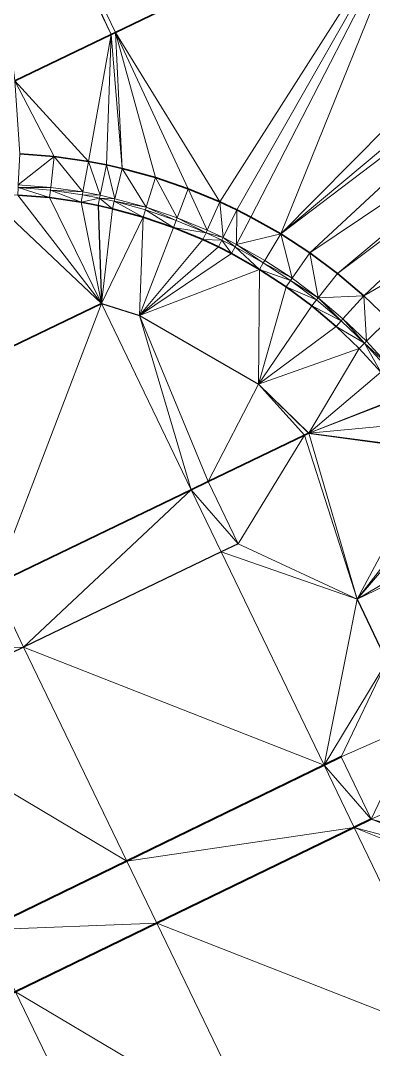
# Model space of a CAD drawing. Header units: metres. Extents: x 246428 to 246884, y 7418966 to 7419490.
# Drawn here: x 246597.16 to 246602.27, y 7419397.02 to 7419411.94 of the extents above; entities that cross this region are included whole.
import ezdxf

# ---------------------------------------------------------------- set-up
doc = ezdxf.new("R2010")
doc.units = ezdxf.units.M
doc.linetypes.add('blank name', pattern=[0])
doc.linetypes.add('HIDDEN', pattern=[9.525, 6.35, -3.175])
doc.layers.add('_12D_UNMAPPED', color=7, linetype='Continuous')
for name, color, linetype, lineweight in [('BATTER', 250, 'HIDDEN', 25), ('DRAINAGE_SWALE', 7, 'CHANNEL_DASHDOT_X4', 40), ('GRADELINES', 250, 'HIDDEN', 25), ('MISC_PATHS', 7, 'Continuous', 35)]:
    doc.layers.add(name, color=color, linetype=linetype, lineweight=lineweight)
for name, color, linetype, lineweight, true_color in [('KERB_BACK', 7, 'Continuous', 35, 0x5fd2ff), ('KERB_LINE', 7, 'Continuous', 18, 0xb9b9b9), ('KERB_LIP', 7, 'Continuous', 35, 0x5fd2ff), ('KERB_TOP', 7, 'Continuous', 18, 0xb9b9b9)]:
    doc.layers.add(name, color=color, linetype=linetype, lineweight=lineweight, true_color=true_color)
doc.styles.get("Standard").update_dxf_attribs({"font": 'romans.shx', "width": 0.65})
doc.linetypes.add('CHANNEL_DASHDOT_X4', pattern='A,6,-1,1,-1,0.004,[">",Standard,S=4,R=0,X=0,Y=-1.7144],0.004,1,-1,6,-1,1,-1', length=20.008)

msp = doc.modelspace()

# ---------------------------------------------------------------- linework, layer by layer
at = {"layer": '_12D_UNMAPPED', "color": 3, "linetype": 'blank name', "lineweight": 0}
for points in [[(246522.217, 7419399.816, 31.478), (246641.933, 7419447.013, 33.763), (246641.933, 7419447.013, 33.763)], [(246596.497, 7419415.833, 32.751), (246596.558, 7419415.863, 32.753), (246598.473, 7419411.734, 32.888)], [(246596.497, 7419415.833, 32.751), (246598.473, 7419411.734, 32.888), (246597.079, 7419411.062, 32.865)], [(246596.558, 7419415.863, 32.753), (246598.535, 7419411.764, 32.889), (246598.535, 7419411.764, 32.889)], [(246596.558, 7419415.863, 32.753), (246598.535, 7419411.764, 32.889), (246598.473, 7419411.734, 32.888)], [(246596.558, 7419415.863, 32.753), (246596.558, 7419415.863, 32.753), (246598.535, 7419411.764, 32.889)], [(246598.535, 7419411.764, 32.889), (246596.558, 7419415.863, 32.753), (246602.977, 7419413.906, 32.963)], [(246600.05, 7419409.307, 33.001), (246598.535, 7419411.764, 32.889), (246602.977, 7419413.906, 32.963)], [(246600.293, 7419409.193, 33.01), (246600.05, 7419409.307, 33.001), (246602.977, 7419413.906, 32.963)], [(246600.293, 7419409.193, 33.01), (246600.293, 7419409.193, 33.01), (246602.977, 7419413.906, 32.963)], [(246600.499, 7419409.088, 33.018), (246600.293, 7419409.193, 33.01), (246602.977, 7419413.906, 32.963)], [(246600.934, 7419408.842, 33.034), (246600.499, 7419409.088, 33.018), (246602.977, 7419413.906, 32.963)], [(246604.547, 7419412.499, 33.059), (246600.934, 7419408.842, 33.034), (246602.977, 7419413.906, 32.963)], [(246604.764, 7419412.049, 33.078), (246600.934, 7419408.842, 33.034), (246604.547, 7419412.499, 33.059)], [(246604.764, 7419412.048, 33.078), (246600.934, 7419408.842, 33.034), (246604.764, 7419412.049, 33.078)], [(246604.869, 7419411.831, 33.087), (246600.934, 7419408.842, 33.034), (246604.764, 7419412.048, 33.078)], [(246598.535, 7419411.764, 32.889), (246598.632, 7419409.792, 32.953), (246598.473, 7419411.734, 32.888)], [(246598.535, 7419411.764, 32.889), (246598.632, 7419409.792, 32.953), (246598.535, 7419411.764, 32.889)], [(246598.632, 7419409.792, 32.953), (246598.535, 7419411.764, 32.889), (246599.115, 7419409.66, 32.969)], [(246599.115, 7419409.66, 32.969), (246598.535, 7419411.764, 32.889), (246599.588, 7419409.498, 32.985)], [(246599.588, 7419409.498, 32.985), (246598.535, 7419411.764, 32.889), (246600.05, 7419409.307, 33.001)], [(246601.353, 7419408.569, 33.05), (246600.934, 7419408.842, 33.034), (246604.869, 7419411.831, 33.087)], [(246605.199, 7419411.148, 33.116), (246601.353, 7419408.569, 33.05), (246604.869, 7419411.831, 33.087)], [(246598.473, 7419411.734, 32.888), (246598.143, 7419409.894, 32.937), (246597.079, 7419411.062, 32.865)], [(246598.407, 7419409.843, 32.945), (246598.143, 7419409.894, 32.937), (246598.473, 7419411.734, 32.888)], [(246598.407, 7419409.843, 32.945), (246598.407, 7419409.843, 32.945), (246598.473, 7419411.734, 32.888)], [(246598.632, 7419409.792, 32.953), (246598.407, 7419409.843, 32.945), (246598.473, 7419411.734, 32.888)], [(246597.648, 7419409.965, 32.921), (246597.15, 7419410.006, 32.905), (246597.079, 7419411.062, 32.865)], [(246598.143, 7419409.894, 32.937), (246597.648, 7419409.965, 32.921), (246597.079, 7419411.062, 32.865)], [(246601.754, 7419408.27, 33.066), (246601.353, 7419408.569, 33.05), (246605.199, 7419411.148, 33.116)], [(246605.304, 7419410.93, 33.126), (246601.754, 7419408.27, 33.066), (246605.199, 7419411.148, 33.116)], [(246605.199, 7419411.148, 33.116), (246601.754, 7419408.27, 33.066), (246605.199, 7419411.148, 33.116)], [(246602.135, 7419407.947, 33.082), (246601.754, 7419408.27, 33.066), (246605.304, 7419410.93, 33.126)], [(246602.135, 7419407.947, 33.082), (246602.135, 7419407.947, 33.082), (246605.304, 7419410.93, 33.126)], [(246605.738, 7419410.03, 33.164), (246602.135, 7419407.947, 33.082), (246605.304, 7419410.93, 33.126)], [(246597.15, 7419410.006, 32.905), (246597.648, 7419409.965, 32.921), (246597.127, 7419409.556, 32.919)], [(246597.127, 7419409.556, 32.919), (246597.648, 7419409.965, 32.921), (246597.598, 7419409.518, 32.935)], [(246597.598, 7419409.518, 32.935), (246597.648, 7419409.965, 32.921), (246598.065, 7419409.451, 32.951)], [(246597.648, 7419409.965, 32.921), (246598.143, 7419409.894, 32.937), (246598.065, 7419409.451, 32.951)], [(246602.496, 7419407.601, 33.098), (246602.135, 7419407.947, 33.082), (246605.738, 7419410.03, 33.164)], [(246598.065, 7419409.451, 32.951), (246598.143, 7419409.894, 32.937), (246598.314, 7419409.403, 32.959)], [(246598.143, 7419409.894, 32.937), (246598.407, 7419409.843, 32.945), (246598.314, 7419409.403, 32.959)], [(246598.407, 7419409.843, 32.945), (246598.407, 7419409.843, 32.945), (246598.314, 7419409.403, 32.959)], [(246598.314, 7419409.403, 32.959), (246598.407, 7419409.843, 32.945), (246598.314, 7419409.403, 32.959)], [(246598.314, 7419409.403, 32.959), (246598.407, 7419409.843, 32.945), (246598.527, 7419409.354, 32.967)], [(246598.407, 7419409.843, 32.945), (246598.632, 7419409.792, 32.953), (246598.527, 7419409.354, 32.967)], [(246598.527, 7419409.354, 32.967), (246598.632, 7419409.792, 32.953), (246598.982, 7419409.23, 32.983)], [(246598.632, 7419409.792, 32.953), (246599.115, 7419409.66, 32.969), (246598.982, 7419409.23, 32.983)], [(246598.982, 7419409.23, 32.983), (246599.115, 7419409.66, 32.969), (246599.429, 7419409.077, 32.999)], [(246599.115, 7419409.66, 32.969), (246599.588, 7419409.498, 32.985), (246599.429, 7419409.077, 32.999)], [(246597.12, 7419409.406, 33.069), (246597.125, 7419409.516, 33.069), (246597.581, 7419409.369, 33.085)], [(246597.127, 7419409.556, 32.919), (246597.598, 7419409.518, 32.935), (246597.125, 7419409.516, 33.069)], [(246597.125, 7419409.516, 33.069), (246597.598, 7419409.518, 32.935), (246597.593, 7419409.478, 33.085)], [(246597.125, 7419409.516, 33.069), (246597.593, 7419409.478, 33.085), (246597.581, 7419409.369, 33.085)], [(246597.598, 7419409.518, 32.935), (246598.065, 7419409.451, 32.951), (246597.593, 7419409.478, 33.085)], [(246598.331, 7419407.836, 33.053), (246595.468, 7419406.455, 33.005), (246596.657, 7419409.415, 33.052)], [(246598.331, 7419407.836, 33.053), (246596.657, 7419409.415, 33.052), (246597.12, 7419409.406, 33.069)], [(246598.331, 7419407.836, 33.053), (246597.12, 7419409.406, 33.069), (246597.581, 7419409.369, 33.085)], [(246597.581, 7419409.369, 33.085), (246597.593, 7419409.478, 33.085), (246598.039, 7419409.303, 33.101)], [(246598.331, 7419407.836, 33.053), (246598.331, 7419407.836, 33.053), (246597.581, 7419409.369, 33.085)], [(246598.331, 7419407.836, 33.053), (246597.581, 7419409.369, 33.085), (246598.039, 7419409.303, 33.101)], [(246597.593, 7419409.478, 33.085), (246598.065, 7419409.451, 32.951), (246598.058, 7419409.411, 33.101)], [(246597.593, 7419409.478, 33.085), (246598.058, 7419409.411, 33.101), (246598.039, 7419409.303, 33.101)], [(246598.058, 7419409.411, 33.101), (246598.306, 7419409.363, 33.109), (246598.039, 7419409.303, 33.101)], [(246598.039, 7419409.303, 33.101), (246598.306, 7419409.363, 33.109), (246598.283, 7419409.256, 33.109)], [(246598.065, 7419409.451, 32.951), (246598.314, 7419409.403, 32.959), (246598.058, 7419409.411, 33.101)], [(246598.058, 7419409.411, 33.101), (246598.314, 7419409.403, 32.959), (246598.306, 7419409.363, 33.109)], [(246598.306, 7419409.363, 33.109), (246598.306, 7419409.363, 33.109), (246598.283, 7419409.256, 33.109)], [(246598.283, 7419409.256, 33.109), (246598.306, 7419409.363, 33.109), (246598.283, 7419409.256, 33.109)], [(246598.283, 7419409.256, 33.109), (246598.306, 7419409.363, 33.109), (246598.492, 7419409.209, 33.1)], [(246598.306, 7419409.363, 33.109), (246598.314, 7419409.403, 32.959), (246598.306, 7419409.363, 33.109)], [(246598.314, 7419409.403, 32.959), (246598.314, 7419409.403, 32.959), (246598.306, 7419409.363, 33.109)], [(246598.314, 7419409.403, 32.959), (246598.527, 7419409.354, 32.967), (246598.306, 7419409.363, 33.109)], [(246598.306, 7419409.363, 33.109), (246598.527, 7419409.354, 32.967), (246598.518, 7419409.316, 33.1)], [(246598.306, 7419409.363, 33.109), (246598.518, 7419409.316, 33.1), (246598.492, 7419409.209, 33.1)], [(246599.429, 7419409.077, 32.999), (246599.588, 7419409.498, 32.985), (246599.865, 7419408.897, 33.015)], [(246599.588, 7419409.498, 32.985), (246600.05, 7419409.307, 33.001), (246599.865, 7419408.897, 33.015)], [(246598.331, 7419407.836, 33.053), (246598.039, 7419409.303, 33.101), (246598.283, 7419409.253, 33.109)], [(246598.039, 7419409.303, 33.101), (246598.283, 7419409.256, 33.109), (246598.283, 7419409.253, 33.109)], [(246598.283, 7419409.256, 33.109), (246598.283, 7419409.256, 33.109), (246598.283, 7419409.253, 33.109)], [(246598.283, 7419409.256, 33.109), (246598.492, 7419409.209, 33.1), (246598.283, 7419409.253, 33.109)], [(246598.492, 7419409.209, 33.1), (246598.331, 7419407.836, 33.053), (246598.283, 7419409.253, 33.109)], [(246598.492, 7419409.209, 33.1), (246598.518, 7419409.316, 33.1), (246598.938, 7419409.086, 33.078)], [(246598.518, 7419409.316, 33.1), (246598.527, 7419409.354, 32.967), (246598.982, 7419409.23, 32.983)], [(246598.518, 7419409.316, 33.1), (246598.982, 7419409.23, 32.983), (246598.971, 7419409.192, 33.078)], [(246598.518, 7419409.316, 33.1), (246598.971, 7419409.192, 33.078), (246598.938, 7419409.086, 33.078)], [(246598.971, 7419409.192, 33.078), (246598.982, 7419409.23, 32.983), (246599.415, 7419409.04, 33.057)], [(246598.982, 7419409.23, 32.983), (246599.429, 7419409.077, 32.999), (246599.415, 7419409.04, 33.057)], [(246599.865, 7419408.897, 33.015), (246600.05, 7419409.307, 33.001), (246600.095, 7419408.789, 33.024)], [(246600.05, 7419409.307, 33.001), (246600.293, 7419409.193, 33.01), (246600.095, 7419408.789, 33.024)], [(246598.331, 7419407.836, 33.053), (246598.492, 7419409.209, 33.1), (246598.938, 7419409.086, 33.078)], [(246598.883, 7419407.659, 33.048), (246598.331, 7419407.836, 33.053), (246598.938, 7419409.086, 33.078)], [(246598.883, 7419407.659, 33.048), (246598.938, 7419409.086, 33.078), (246599.376, 7419408.937, 33.057)], [(246598.938, 7419409.086, 33.078), (246598.971, 7419409.192, 33.078), (246599.376, 7419408.937, 33.057)], [(246598.971, 7419409.192, 33.078), (246599.415, 7419409.04, 33.057), (246599.376, 7419408.937, 33.057)], [(246599.415, 7419409.04, 33.057), (246599.429, 7419409.077, 32.999), (246599.849, 7419408.86, 33.036)], [(246599.429, 7419409.077, 32.999), (246599.865, 7419408.897, 33.015), (246599.849, 7419408.86, 33.036)], [(246600.293, 7419409.193, 33.01), (246600.293, 7419409.193, 33.01), (246600.095, 7419408.789, 33.024)], [(246600.095, 7419408.789, 33.024), (246600.293, 7419409.193, 33.01), (246600.095, 7419408.789, 33.024)], [(246600.095, 7419408.789, 33.024), (246600.293, 7419409.193, 33.01), (246600.289, 7419408.69, 33.032)], [(246600.293, 7419409.193, 33.01), (246600.499, 7419409.088, 33.018), (246600.289, 7419408.69, 33.032)], [(246600.499, 7419409.088, 33.018), (246600.934, 7419408.842, 33.034), (246600.289, 7419408.69, 33.032)], [(246598.883, 7419407.659, 33.048), (246599.376, 7419408.937, 33.057), (246599.804, 7419408.76, 33.036)], [(246599.415, 7419409.04, 33.057), (246599.849, 7419408.86, 33.036), (246599.376, 7419408.937, 33.057)], [(246599.376, 7419408.937, 33.057), (246599.849, 7419408.86, 33.036), (246599.804, 7419408.76, 33.036)], [(246599.849, 7419408.86, 33.036), (246600.077, 7419408.753, 33.024), (246599.804, 7419408.76, 33.036)], [(246599.865, 7419408.897, 33.015), (246600.095, 7419408.789, 33.024), (246599.849, 7419408.86, 33.036)], [(246599.849, 7419408.86, 33.036), (246600.095, 7419408.789, 33.024), (246600.077, 7419408.753, 33.024)], [(246600.077, 7419408.753, 33.024), (246600.095, 7419408.789, 33.024), (246600.271, 7419408.655, 33.032)], [(246600.095, 7419408.789, 33.024), (246600.095, 7419408.789, 33.024), (246600.077, 7419408.753, 33.024)], [(246600.077, 7419408.753, 33.024), (246600.095, 7419408.789, 33.024), (246600.077, 7419408.753, 33.024)], [(246600.095, 7419408.789, 33.024), (246600.289, 7419408.69, 33.032), (246600.271, 7419408.655, 33.032)], [(246600.289, 7419408.69, 33.032), (246600.934, 7419408.842, 33.034), (246600.7, 7419408.457, 33.048)], [(246600.7, 7419408.457, 33.048), (246600.934, 7419408.842, 33.034), (246601.095, 7419408.2, 33.064)], [(246600.934, 7419408.842, 33.034), (246601.353, 7419408.569, 33.05), (246601.095, 7419408.2, 33.064)], [(246598.883, 7419407.659, 33.048), (246599.804, 7419408.76, 33.036), (246600.028, 7419408.655, 33.024)], [(246598.883, 7419407.659, 33.048), (246600.028, 7419408.655, 33.024), (246600.029, 7419408.654, 33.024)], [(246598.883, 7419407.659, 33.048), (246600.029, 7419408.654, 33.024), (246600.22, 7419408.557, 33.032)], [(246599.804, 7419408.76, 33.036), (246600.077, 7419408.753, 33.024), (246600.028, 7419408.655, 33.024)], [(246600.028, 7419408.655, 33.024), (246600.077, 7419408.753, 33.024), (246600.029, 7419408.654, 33.024)], [(246600.077, 7419408.753, 33.024), (246600.077, 7419408.753, 33.024), (246600.028, 7419408.655, 33.024)], [(246600.029, 7419408.654, 33.024), (246600.077, 7419408.753, 33.024), (246600.22, 7419408.557, 33.032)], [(246600.077, 7419408.753, 33.024), (246600.271, 7419408.655, 33.032), (246600.22, 7419408.557, 33.032)], [(246600.22, 7419408.557, 33.032), (246600.271, 7419408.655, 33.032), (246600.622, 7419408.329, 33.048)], [(246600.271, 7419408.655, 33.032), (246600.289, 7419408.69, 33.032), (246600.679, 7419408.423, 33.048)], [(246600.271, 7419408.655, 33.032), (246600.679, 7419408.423, 33.048), (246600.622, 7419408.329, 33.048)], [(246600.289, 7419408.69, 33.032), (246600.7, 7419408.457, 33.048), (246600.679, 7419408.423, 33.048)], [(246598.883, 7419407.659, 33.048), (246600.22, 7419408.557, 33.032), (246600.622, 7419408.329, 33.048)], [(246601.095, 7419408.2, 33.064), (246601.353, 7419408.569, 33.05), (246601.474, 7419407.918, 33.08)], [(246601.353, 7419408.569, 33.05), (246601.754, 7419408.27, 33.066), (246601.474, 7419407.918, 33.08)], [(246600.607, 7419406.664, 33.03), (246598.883, 7419407.659, 33.048), (246600.622, 7419408.329, 33.048)], [(246600.607, 7419406.664, 33.03), (246600.622, 7419408.329, 33.048), (246601.01, 7419408.076, 33.064)], [(246600.679, 7419408.423, 33.048), (246601.072, 7419408.167, 33.064), (246600.622, 7419408.329, 33.048)], [(246600.622, 7419408.329, 33.048), (246601.072, 7419408.167, 33.064), (246601.01, 7419408.076, 33.064)], [(246600.7, 7419408.457, 33.048), (246601.095, 7419408.2, 33.064), (246600.679, 7419408.423, 33.048)], [(246600.679, 7419408.423, 33.048), (246601.095, 7419408.2, 33.064), (246601.072, 7419408.167, 33.064)], [(246601.095, 7419408.2, 33.064), (246601.474, 7419407.918, 33.08), (246601.072, 7419408.167, 33.064)], [(246601.754, 7419408.27, 33.066), (246602.135, 7419407.947, 33.082), (246601.474, 7419407.918, 33.08)], [(246601.381, 7419407.8, 33.08), (246600.607, 7419406.664, 33.03), (246601.01, 7419408.076, 33.064)], [(246601.072, 7419408.167, 33.064), (246601.449, 7419407.886, 33.08), (246601.01, 7419408.076, 33.064)], [(246601.449, 7419407.886, 33.08), (246601.381, 7419407.8, 33.08), (246601.01, 7419408.076, 33.064)], [(246601.072, 7419408.167, 33.064), (246601.474, 7419407.918, 33.08), (246601.449, 7419407.886, 33.08)], [(246601.807, 7419407.583, 33.096), (246601.381, 7419407.8, 33.08), (246601.449, 7419407.886, 33.08)], [(246601.474, 7419407.918, 33.08), (246601.807, 7419407.583, 33.096), (246601.449, 7419407.886, 33.08)], [(246602.135, 7419407.947, 33.082), (246601.834, 7419407.613, 33.096), (246601.474, 7419407.918, 33.08)], [(246601.834, 7419407.613, 33.096), (246601.807, 7419407.583, 33.096), (246601.474, 7419407.918, 33.08)], [(246602.175, 7419407.286, 33.103), (246601.834, 7419407.613, 33.096), (246602.135, 7419407.947, 33.082)], [(246601.834, 7419407.613, 33.096), (246601.834, 7419407.613, 33.096), (246602.135, 7419407.947, 33.082)], [(246601.834, 7419407.613, 33.096), (246602.135, 7419407.947, 33.082), (246602.135, 7419407.947, 33.082)], [(246602.496, 7419407.601, 33.098), (246602.175, 7419407.286, 33.103), (246602.135, 7419407.947, 33.082)], [(246598.331, 7419407.836, 33.053), (246596.771, 7419403.753, 32.945), (246595.468, 7419406.455, 33.005)], [(246596.771, 7419403.753, 32.945), (246598.331, 7419407.836, 33.053), (246599.634, 7419405.134, 32.993)], [(246598.331, 7419407.836, 33.053), (246598.331, 7419407.836, 33.053), (246598.331, 7419407.836, 33.053)], [(246598.331, 7419407.836, 33.053), (246598.331, 7419407.836, 33.053), (246598.883, 7419407.659, 33.048)], [(246599.634, 7419405.134, 32.993), (246598.331, 7419407.836, 33.053), (246598.883, 7419407.659, 33.048)], [(246598.331, 7419407.836, 33.053), (246598.331, 7419407.836, 33.053), (246598.883, 7419407.659, 33.048)], [(246601.381, 7419407.8, 33.08), (246601.734, 7419407.501, 33.096), (246600.607, 7419406.664, 33.03)], [(246601.381, 7419407.8, 33.08), (246601.807, 7419407.583, 33.096), (246601.734, 7419407.501, 33.096)], [(246599.881, 7419405.253, 32.997), (246599.634, 7419405.134, 32.993), (246598.883, 7419407.659, 33.048)], [(246599.634, 7419405.134, 32.993), (246599.634, 7419405.134, 32.993), (246598.883, 7419407.659, 33.048)], [(246599.881, 7419405.253, 32.997), (246599.881, 7419405.253, 32.997), (246598.883, 7419407.659, 33.048)], [(246599.881, 7419405.253, 32.997), (246598.883, 7419407.659, 33.048), (246600.607, 7419406.664, 33.03)], [(246601.807, 7419407.583, 33.096), (246601.807, 7419407.583, 33.096), (246601.734, 7419407.501, 33.096)], [(246601.734, 7419407.501, 33.096), (246601.807, 7419407.583, 33.096), (246601.734, 7419407.501, 33.096)], [(246601.807, 7419407.583, 33.096), (246602.146, 7419407.258, 33.103), (246601.734, 7419407.501, 33.096)], [(246601.807, 7419407.583, 33.096), (246601.834, 7419407.613, 33.096), (246602.146, 7419407.258, 33.103)], [(246601.807, 7419407.583, 33.096), (246601.834, 7419407.613, 33.096), (246601.807, 7419407.583, 33.096)], [(246601.834, 7419407.613, 33.096), (246601.834, 7419407.613, 33.096), (246601.807, 7419407.583, 33.096)], [(246601.834, 7419407.613, 33.096), (246602.175, 7419407.286, 33.103), (246602.146, 7419407.258, 33.103)], [(246602.175, 7419407.286, 33.103), (246602.496, 7419407.601, 33.098), (246602.495, 7419406.939, 33.109)], [(246601.734, 7419407.501, 33.096), (246602.068, 7419407.181, 33.103), (246600.607, 7419406.664, 33.03)], [(246601.734, 7419407.501, 33.096), (246601.734, 7419407.501, 33.096), (246600.607, 7419406.664, 33.03)], [(246601.734, 7419407.501, 33.096), (246602.146, 7419407.258, 33.103), (246602.068, 7419407.181, 33.103)], [(246602.175, 7419407.286, 33.103), (246602.495, 7419406.939, 33.109), (246602.146, 7419407.258, 33.103)], [(246600.607, 7419406.664, 33.03), (246602.068, 7419407.181, 33.103), (246601.337, 7419405.955, 33.021)], [(246602.068, 7419407.181, 33.103), (246602.381, 7419406.841, 33.109), (246601.337, 7419405.955, 33.021)], [(246601.337, 7419405.955, 33.021), (246602.068, 7419407.181, 33.103), (246601.337, 7419405.955, 33.021)], [(246602.068, 7419407.181, 33.103), (246602.146, 7419407.258, 33.103), (246602.381, 7419406.841, 33.109)], [(246602.146, 7419407.258, 33.103), (246602.495, 7419406.939, 33.109), (246602.465, 7419406.913, 33.109)], [(246602.146, 7419407.258, 33.103), (246602.465, 7419406.913, 33.109), (246602.381, 7419406.841, 33.109)], [(246602.381, 7419406.841, 33.109), (246602.673, 7419406.482, 33.115), (246601.337, 7419405.955, 33.021)], [(246601.275, 7419405.925, 33.02), (246599.881, 7419405.253, 32.997), (246600.607, 7419406.664, 33.03)], [(246601.336, 7419405.955, 33.022), (246600.607, 7419406.664, 33.03), (246601.337, 7419405.955, 33.021)], [(246601.336, 7419405.955, 33.022), (246601.275, 7419405.925, 33.02), (246600.607, 7419406.664, 33.03)], [(246602.673, 7419406.482, 33.115), (246602.681, 7419406.471, 33.116), (246601.337, 7419405.955, 33.021)], [(246602.681, 7419406.471, 33.116), (246602.682, 7419406.471, 33.116), (246601.337, 7419405.955, 33.021)], [(246602.682, 7419406.471, 33.116), (246602.942, 7419406.106, 33.194), (246601.337, 7419405.955, 33.021)], [(246602.942, 7419406.106, 33.194), (246602.942, 7419406.105, 33.194), (246601.337, 7419405.955, 33.021)], [(246602.942, 7419406.105, 33.194), (246603.187, 7419405.713, 33.286), (246601.337, 7419405.955, 33.021)], [(246601.275, 7419405.925, 33.02), (246601.336, 7419405.955, 33.022), (246601.337, 7419405.955, 33.021)], [(246602.037, 7419403.545, 33.315), (246601.275, 7419405.925, 33.02), (246601.337, 7419405.955, 33.021)], [(246601.336, 7419405.955, 33.022), (246601.337, 7419405.955, 33.021), (246601.337, 7419405.955, 33.021)], [(246602.037, 7419403.545, 33.315), (246601.337, 7419405.955, 33.021), (246603.194, 7419405.701, 33.288)], [(246601.337, 7419405.955, 33.021), (246603.187, 7419405.713, 33.286), (246603.194, 7419405.701, 33.288)], [(246599.881, 7419405.253, 32.997), (246601.275, 7419405.925, 33.02), (246600.315, 7419404.352, 32.987)], [(246601.275, 7419405.925, 33.02), (246602.037, 7419403.545, 33.315), (246600.315, 7419404.352, 32.987)], [(246603.407, 7419405.306, 33.304), (246602.037, 7419403.545, 33.315), (246603.194, 7419405.701, 33.288)], [(246599.634, 7419405.134, 32.993), (246599.881, 7419405.253, 32.997), (246600.315, 7419404.352, 32.987)], [(246599.881, 7419405.253, 32.997), (246599.881, 7419405.253, 32.997), (246600.315, 7419404.352, 32.987)], [(246603.407, 7419405.306, 33.304), (246603.459, 7419405.202, 33.308), (246602.037, 7419403.545, 33.315)], [(246603.459, 7419405.202, 33.308), (246603.763, 7419404.571, 33.331), (246602.037, 7419403.545, 33.315)], [(246597.205, 7419402.852, 32.935), (246596.771, 7419403.753, 32.945), (246599.634, 7419405.134, 32.993)], [(246597.205, 7419402.852, 32.935), (246599.634, 7419405.134, 32.993), (246600.069, 7419404.233, 32.983)], [(246599.634, 7419405.134, 32.993), (246600.315, 7419404.352, 32.987), (246600.069, 7419404.233, 32.983)], [(246599.634, 7419405.134, 32.993), (246599.634, 7419405.134, 32.993), (246600.069, 7419404.233, 32.983)], [(246599.634, 7419405.134, 32.993), (246600.069, 7419404.233, 32.983), (246600.069, 7419404.233, 32.983)], [(246603.763, 7419404.571, 33.331), (246603.838, 7419404.414, 33.335), (246602.037, 7419403.545, 33.315)], [(246600.315, 7419404.352, 32.987), (246602.037, 7419403.545, 33.315), (246600.069, 7419404.233, 32.983)], [(246603.838, 7419404.414, 33.335), (246603.838, 7419404.414, 33.335), (246602.037, 7419403.545, 33.315)], [(246602.037, 7419403.545, 33.315), (246603.838, 7419404.414, 33.335), (246602.471, 7419402.645, 33.338)], [(246597.205, 7419402.852, 32.935), (246600.069, 7419404.233, 32.983), (246601.56, 7419401.14, 32.125)], [(246600.069, 7419404.233, 32.983), (246602.037, 7419403.545, 33.315), (246600.069, 7419404.233, 32.983)], [(246600.069, 7419404.233, 32.983), (246602.037, 7419403.545, 33.315), (246601.56, 7419401.14, 32.125)], [(246594.719, 7419402.764, 32.911), (246596.771, 7419403.753, 32.945), (246597.205, 7419402.852, 32.935)], [(246602.037, 7419403.545, 33.315), (246601.561, 7419401.14, 32.125), (246601.56, 7419401.14, 32.125)], [(246602.037, 7419403.545, 33.315), (246602.471, 7419402.645, 33.338), (246601.561, 7419401.14, 32.125)], [(246594.719, 7419402.764, 32.911), (246597.205, 7419402.852, 32.935), (246595.154, 7419401.863, 32.901)], [(246595.154, 7419401.863, 32.901), (246597.205, 7419402.852, 32.935), (246598.701, 7419399.751, 32.075)], [(246598.701, 7419399.751, 32.075), (246597.205, 7419402.852, 32.935), (246601.56, 7419401.14, 32.125)], [(246602.471, 7419402.645, 33.338), (246601.807, 7419401.259, 32.129), (246601.561, 7419401.14, 32.125)], [(246602.471, 7419402.645, 33.338), (246602.906, 7419401.744, 33.362), (246601.807, 7419401.259, 32.129)], [(246595.154, 7419401.863, 32.901), (246598.701, 7419399.751, 32.075), (246596.652, 7419398.755, 32.039)], [(246601.807, 7419401.259, 32.129), (246602.906, 7419401.744, 33.362), (246602.241, 7419400.359, 32.149)], [(246602.906, 7419401.744, 33.362), (246603.34, 7419400.843, 33.386), (246602.241, 7419400.359, 32.149)], [(246601.561, 7419401.14, 32.125), (246601.807, 7419401.259, 32.129), (246602.241, 7419400.359, 32.149)], [(246598.701, 7419399.751, 32.075), (246601.56, 7419401.14, 32.125), (246601.995, 7419400.239, 32.145)], [(246601.56, 7419401.14, 32.125), (246601.561, 7419401.14, 32.125), (246601.995, 7419400.239, 32.145)], [(246601.56, 7419401.14, 32.125), (246601.995, 7419400.239, 32.145), (246601.995, 7419400.239, 32.145)], [(246601.561, 7419401.14, 32.125), (246602.241, 7419400.359, 32.149), (246601.995, 7419400.239, 32.145)], [(246603.34, 7419400.843, 33.386), (246603.774, 7419399.943, 33.409), (246602.241, 7419400.359, 32.149)], [(246602.241, 7419400.359, 32.149), (246603.873, 7419399.737, 33.416), (246601.995, 7419400.239, 32.145)], [(246603.872, 7419399.74, 33.414), (246603.872, 7419399.74, 33.416), (246602.241, 7419400.359, 32.149)], [(246603.872, 7419399.74, 33.416), (246603.872, 7419399.739, 33.416), (246602.241, 7419400.359, 32.149)], [(246603.872, 7419399.74, 33.414), (246603.872, 7419399.74, 33.414), (246602.241, 7419400.359, 32.149)], [(246603.774, 7419399.943, 33.409), (246603.872, 7419399.74, 33.414), (246602.241, 7419400.359, 32.149)], [(246603.872, 7419399.739, 33.416), (246603.873, 7419399.737, 33.416), (246602.241, 7419400.359, 32.149)], [(246598.701, 7419399.751, 32.075), (246601.995, 7419400.239, 32.145), (246599.136, 7419398.85, 32.095)], [(246599.136, 7419398.85, 32.095), (246601.995, 7419400.239, 32.145), (246603.487, 7419397.145, 33.003)], [(246601.995, 7419400.239, 32.145), (246604.024, 7419399.425, 33.421), (246601.995, 7419400.239, 32.145)], [(246603.873, 7419399.737, 33.416), (246604.024, 7419399.425, 33.421), (246601.995, 7419400.239, 32.145)], [(246601.995, 7419400.239, 32.145), (246604.024, 7419399.425, 33.421), (246603.487, 7419397.145, 33.003)], [(246596.652, 7419398.755, 32.039), (246598.701, 7419399.751, 32.075), (246599.136, 7419398.85, 32.095)], [(246597.087, 7419397.855, 32.059), (246596.652, 7419398.755, 32.039), (246599.136, 7419398.85, 32.095)], [(246597.087, 7419397.855, 32.059), (246599.136, 7419398.85, 32.095), (246600.631, 7419395.748, 32.955)], [(246599.136, 7419398.85, 32.095), (246603.487, 7419397.145, 33.003), (246600.631, 7419395.748, 32.955)], [(246594.638, 7419396.665, 32.016), (246597.087, 7419397.855, 32.059), (246598.585, 7419394.747, 32.921)], [(246597.087, 7419397.855, 32.059), (246597.087, 7419397.855, 32.059), (246598.585, 7419394.747, 32.921)], [(246597.087, 7419397.855, 32.059), (246598.585, 7419394.747, 32.921), (246598.585, 7419394.747, 32.921)], [(246598.585, 7419394.747, 32.921), (246597.087, 7419397.855, 32.059), (246600.631, 7419395.748, 32.955)], [(246603.487, 7419397.145, 33.003), (246601.823, 7419393.757, 33.105), (246600.631, 7419395.748, 32.955)], [(246602.299, 7419393.638, 33.107), (246601.823, 7419393.757, 33.105), (246603.487, 7419397.145, 33.003)]]:
    msp.add_3dface(points, dxfattribs=at)
at = {"layer": 'BATTER'}
for points in [[(246600.315, 7419404.352, 32.987), (246600.069, 7419404.233, 32.983), (246600.069, 7419404.233, 32.983), (246597.205, 7419402.852, 32.935), (246595.154, 7419401.863, 32.901), (246595.154, 7419401.863, 32.901), (246592.702, 7419400.68, 32.86), (246588.386, 7419398.599, 32.789), (246588.386, 7419398.599, 32.789), (246588.198, 7419398.508, 32.785), (246583.694, 7419396.337, 32.71), (246579.191, 7419394.165, 32.635), (246574.687, 7419391.993, 32.56), (246570.183, 7419389.821, 32.485), (246565.68, 7419387.649, 32.41), (246561.176, 7419385.477, 32.335), (246559.78, 7419384.804, 32.312), (246559.78, 7419384.804, 32.312), (246559.259, 7419384.552, 32.304), (246559.259, 7419384.552, 32.304), (246556.86, 7419383.396, 32.264), (246556.86, 7419383.396, 32.264)], [(246602.037, 7419403.545, 33.315), (246602.471, 7419402.645, 33.338), (246602.906, 7419401.744, 33.362), (246603.34, 7419400.843, 33.386), (246603.774, 7419399.943, 33.409), (246603.872, 7419399.74, 33.414), (246603.872, 7419399.74, 33.414)]]:
    msp.add_polyline3d(points, dxfattribs=at)
at = {"layer": 'DRAINAGE_SWALE'}
for points in [[(246601.807, 7419401.259, 32.129), (246601.561, 7419401.14, 32.125), (246601.56, 7419401.14, 32.125), (246598.701, 7419399.751, 32.075), (246596.652, 7419398.755, 32.039), (246596.652, 7419398.755, 32.039), (246594.204, 7419397.566, 31.996), (246589.894, 7419395.472, 31.921), (246589.894, 7419395.472, 31.921), (246589.706, 7419395.381, 31.917), (246585.209, 7419393.196, 31.839), (246580.711, 7419391.012, 31.76), (246576.214, 7419388.827, 31.682), (246571.716, 7419386.642, 31.603), (246567.219, 7419384.457, 31.525), (246562.722, 7419382.273, 31.446), (246561.327, 7419381.595, 31.422), (246561.327, 7419381.595, 31.422), (246560.807, 7419381.342, 31.413), (246560.807, 7419381.342, 31.413), (246558.412, 7419380.179, 31.371), (246558.412, 7419380.179, 31.371)], [(246602.241, 7419400.359, 32.149), (246601.995, 7419400.239, 32.145), (246601.995, 7419400.239, 32.145), (246599.136, 7419398.85, 32.095), (246597.087, 7419397.855, 32.059), (246597.087, 7419397.855, 32.059), (246594.638, 7419396.665, 32.016), (246590.328, 7419394.571, 31.941), (246590.328, 7419394.571, 31.941), (246590.141, 7419394.48, 31.937), (246585.643, 7419392.296, 31.859), (246581.146, 7419390.111, 31.78), (246576.648, 7419387.926, 31.702), (246572.151, 7419385.741, 31.623), (246567.653, 7419383.557, 31.545), (246563.156, 7419381.372, 31.466), (246561.761, 7419380.694, 31.442), (246561.761, 7419380.694, 31.442), (246561.241, 7419380.442, 31.433), (246561.241, 7419380.442, 31.433), (246558.846, 7419379.278, 31.391), (246558.846, 7419379.278, 31.391)]]:
    msp.add_polyline3d(points, dxfattribs=at)
at = {"layer": 'GRADELINES'}
msp.add_polyline3d([(246598.283, 7419409.256, -999), (246598.283, 7419409.253, 33.109), (246598.331, 7419407.836, 33.053), (246598.331, 7419407.836, 33.053), (246598.331, 7419407.836, 33.053), (246598.331, 7419407.836, 33.053), (246598.883, 7419407.659, 33.048), (246600.607, 7419406.664, 33.03), (246601.337, 7419405.955, 33.021), (246601.337, 7419405.955, 33.021), (246601.337, 7419405.955, 33.021), (246601.337, 7419405.955, 33.021), (246603.194, 7419405.701, 33.288)], dxfattribs=at)
at = {"layer": 'KERB_BACK'}
msp.add_polyline3d([(246597.12, 7419409.406, 33.069), (246597.581, 7419409.369, 33.085), (246598.039, 7419409.303, 33.101), (246598.283, 7419409.256, 33.109), (246598.283, 7419409.256, 33.109), (246598.492, 7419409.209, 33.1), (246598.938, 7419409.086, 33.078), (246599.376, 7419408.937, 33.057), (246599.804, 7419408.76, 33.036), (246600.028, 7419408.655, 33.024), (246600.029, 7419408.654, 33.024), (246600.22, 7419408.557, 33.032), (246600.622, 7419408.329, 33.048), (246601.01, 7419408.076, 33.064), (246601.381, 7419407.8, 33.08), (246601.734, 7419407.501, 33.096), (246601.734, 7419407.501, 33.096), (246602.068, 7419407.181, 33.103), (246602.381, 7419406.841, 33.109)], dxfattribs=at)
at = {"layer": 'KERB_LINE'}
msp.add_polyline3d([(246597.127, 7419409.556, 32.919), (246597.598, 7419409.518, 32.935), (246598.065, 7419409.451, 32.951), (246598.314, 7419409.403, 32.959), (246598.314, 7419409.403, 32.959), (246598.527, 7419409.354, 32.967), (246598.982, 7419409.23, 32.983), (246599.429, 7419409.077, 32.999), (246599.865, 7419408.897, 33.015), (246600.095, 7419408.789, 33.024), (246600.095, 7419408.789, 33.024), (246600.289, 7419408.69, 33.032), (246600.7, 7419408.457, 33.048), (246601.095, 7419408.2, 33.064), (246601.474, 7419407.918, 33.08), (246601.834, 7419407.613, 33.096), (246601.834, 7419407.613, 33.096), (246602.175, 7419407.286, 33.103), (246602.495, 7419406.939, 33.109)], dxfattribs=at)
at = {"layer": 'KERB_LIP'}
for points in [[(246620.991, 7419422.594, 33.263), (246619.043, 7419421.654, 33.231), (246619.043, 7419421.654, 33.231), (246616.488, 7419420.422, 33.188), (246613.269, 7419418.87, 33.134), (246613.269, 7419418.87, 33.134), (246613.022, 7419418.751, 33.13), (246613.022, 7419418.751, 33.13), (246611.984, 7419418.25, 33.113), (246611.567, 7419418.049, 33.106), (246611.567, 7419418.049, 33.106), (246607.668, 7419416.169, 33.041), (246607.668, 7419416.169, 33.041), (246607.48, 7419416.078, 33.038), (246602.977, 7419413.906, 32.963), (246598.535, 7419411.764, 32.889), (246598.535, 7419411.764, 32.889), (246598.473, 7419411.734, 32.888), (246597.079, 7419411.062, 32.865)], [(246597.15, 7419410.006, 32.905), (246597.648, 7419409.965, 32.921), (246598.143, 7419409.894, 32.937), (246598.407, 7419409.843, 32.945), (246598.407, 7419409.843, 32.945), (246598.632, 7419409.792, 32.953), (246599.115, 7419409.66, 32.969), (246599.588, 7419409.498, 32.985), (246600.05, 7419409.307, 33.001), (246600.293, 7419409.193, 33.01), (246600.293, 7419409.193, 33.01), (246600.499, 7419409.088, 33.018), (246600.934, 7419408.842, 33.034), (246601.353, 7419408.569, 33.05), (246601.754, 7419408.27, 33.066), (246602.135, 7419407.947, 33.082), (246602.135, 7419407.947, 33.082), (246602.496, 7419407.601, 33.098)]]:
    msp.add_polyline3d(points, dxfattribs=at)
at = {"layer": 'KERB_TOP'}
msp.add_polyline3d([(246597.125, 7419409.516, 33.069), (246597.593, 7419409.478, 33.085), (246598.058, 7419409.411, 33.101), (246598.306, 7419409.363, 33.109), (246598.306, 7419409.363, 33.109), (246598.518, 7419409.316, 33.1), (246598.971, 7419409.192, 33.078), (246599.415, 7419409.04, 33.057), (246599.849, 7419408.86, 33.036), (246600.077, 7419408.753, 33.024), (246600.077, 7419408.753, 33.024), (246600.271, 7419408.655, 33.032), (246600.679, 7419408.423, 33.048), (246601.072, 7419408.167, 33.064), (246601.449, 7419407.886, 33.08), (246601.807, 7419407.583, 33.096), (246601.807, 7419407.583, 33.096), (246602.146, 7419407.258, 33.103), (246602.465, 7419406.913, 33.109)], dxfattribs=at)
at = {"layer": 'MISC_PATHS'}
for points in [[(246598.331, 7419407.836, 33.053), (246595.468, 7419406.455, 33.005), (246593.416, 7419405.466, 32.971), (246593.416, 7419405.466, 32.971), (246590.964, 7419404.283, 32.93), (246586.648, 7419402.202, 32.859), (246586.648, 7419402.202, 32.859), (246586.461, 7419402.111, 32.855), (246581.957, 7419399.939, 32.78), (246577.453, 7419397.768, 32.705), (246572.95, 7419395.596, 32.63), (246568.446, 7419393.424, 32.555), (246563.942, 7419391.252, 32.48), (246559.439, 7419389.08, 32.405), (246558.042, 7419388.407, 32.382), (246558.042, 7419388.407, 32.382), (246557.521, 7419388.155, 32.374), (246557.521, 7419388.155, 32.374), (246555.123, 7419386.999, 32.334), (246555.123, 7419386.999, 32.334)], [(246601.336, 7419405.955, 33.022), (246601.275, 7419405.925, 33.02), (246599.881, 7419405.253, 32.997), (246599.881, 7419405.253, 32.997), (246599.634, 7419405.134, 32.993), (246599.634, 7419405.134, 32.993), (246596.771, 7419403.753, 32.945), (246594.719, 7419402.764, 32.911), (246594.719, 7419402.763, 32.911), (246592.267, 7419401.581, 32.87), (246587.951, 7419399.5, 32.799), (246587.951, 7419399.5, 32.799), (246587.764, 7419399.409, 32.795), (246583.26, 7419397.237, 32.72), (246578.756, 7419395.065, 32.645), (246574.253, 7419392.893, 32.57)]]:
    msp.add_polyline3d(points, dxfattribs=at)

doc.saveas('drawing.dxf')
